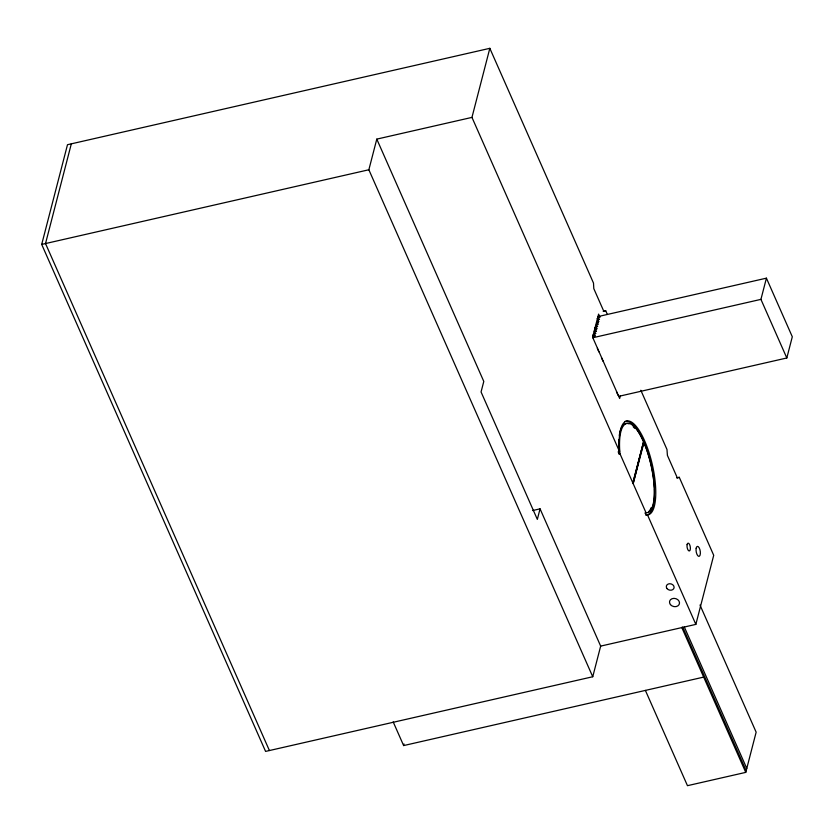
<?xml version="1.0" encoding="UTF-8"?>
<svg xmlns="http://www.w3.org/2000/svg" width="834" height="834" viewBox="0 0 834 834"><rect width="100%" height="100%" fill="white"/><g stroke="black" fill="none" stroke-linecap="round" stroke-linejoin="round"><path stroke-width="1.25" d="M532.561 510.554L540.057 508.844L600.668 646.11L592.745 676.749L265.587 751.413L41.7 244.425L67.491 144.709L489.829 48.32L593.495 283.07L593.808 288.637L603.753 311.165L605.776 310.884L607.34 314.439M71.317 143.844L45.526 243.549L269.413 750.537M592.745 676.749L368.857 169.761L376.791 139.122L471.961 117.396L489.829 48.32M703.677 677.104L403.635 745.575L404.042 743.991M540.057 508.844L537.336 519.384L481.062 391.97L483.793 381.43L376.791 139.122M594.288 331.536L595.257 327.793M620.288 396.035L619.662 398.475L592.609 337.228L598.593 314.126L599.625 316.482M643.546 441.686L632.87 482.959L643.733 441.645L642.68 439.726A45.818 14.512 77.1 0 0 619.62 448.692L619.975 453.759L646.058 512.827L645.193 513.014L646.141 515.162L648.821 514.62A48.101 15.231 77.1 0 0 644.515 440.56A48.101 15.231 77.1 0 0 619.235 447.618L619.506 451.517L618.171 451.819L619.109 453.957L619.975 453.759M644.025 442.301L633.162 483.616L643.733 441.645M618.557 396.39L786.816 357.984L760.931 299.375L766.415 278.16L598.155 316.555M600.668 646.11L695.848 624.385L713.716 555.308L679.272 477.309L676.728 477.892M786.816 357.984L792.3 336.769L766.415 278.16M645.391 690.406L687.466 785.68L745.752 772.378L756.146 732.179L699.997 605.025M597.227 318.671L600.115 316.784L597.415 318.755M597.53 320.371L599.51 319.141L597.707 320.454M596.915 322.727L598.895 321.486L597.092 322.8M596.31 325.072L598.291 323.842L595.58 325.813M594.798 328.085L597.676 326.198L594.976 328.169M595.09 329.784L597.071 328.554L595.268 329.868M594.486 332.141L596.466 330.91L594.663 332.224M592.974 335.153L595.851 333.266L593.151 335.237M593.266 336.853L595.247 335.622L593.443 336.926M679.272 477.309L677.354 477.934L667.409 455.395L666.981 449.495L640.825 390.26M41.7 244.425L368.857 169.761M603.232 311.468L605.776 310.884M592.672 337.77L760.931 299.375M646.141 515.162L647.476 514.849A48.101 15.231 77.1 0 0 654.304 488.547M645.193 513.014L647.799 512.514A45.818 14.512 77.1 0 0 644.703 444.303L643.838 442.343M597.332 348.32L598.885 351.844M601.47 357.703L603.024 361.216M616.482 391.699L618.036 395.212M471.961 117.396L619.506 451.517M647.476 514.849L695.848 624.385M633.058 482.917L633.35 483.574M684.328 627.022L746.774 768.427M682.671 627.001L746.169 770.783M681.712 627.356L745.752 772.378M393.179 721.89L403.635 745.575M618.849 450.151L619.109 453.957M624.718 421.556A48.101 15.231 77.1 0 1 642.962 440.394A48.101 15.231 77.1 0 1 654.242 487.483M618.755 448.89A45.818 14.512 77.1 0 1 618.849 439.445M619.297 435.379A45.818 14.512 77.1 0 1 628.992 423.839M633.173 426.706A45.818 14.512 77.1 0 1 634.622 428.259M651.208 507.635A45.818 14.512 77.1 0 1 648.571 511.701M687.101 544.633A3.951 1.595 80.7 0 0 688.988 550.93A3.951 1.595 80.7 0 0 689.999 545.624A3.951 1.595 80.7 0 0 687.101 544.633M667.033 588.596A3.951 3.2 14.5 0 0 673.768 588.606A3.951 3.2 14.5 0 0 669.817 583.727A3.951 3.2 14.5 0 0 667.033 588.596M696.171 548.24A5.067 2.043 80.7 0 0 698.59 556.32A5.067 2.043 80.7 0 0 699.872 549.523A5.067 2.043 80.7 0 0 696.171 548.24M670.442 604.608A5.067 4.097 14.5 0 0 679.074 604.629A5.067 4.097 14.5 0 0 673.997 598.364A5.067 4.097 14.5 0 0 670.442 604.608"/></g></svg>
